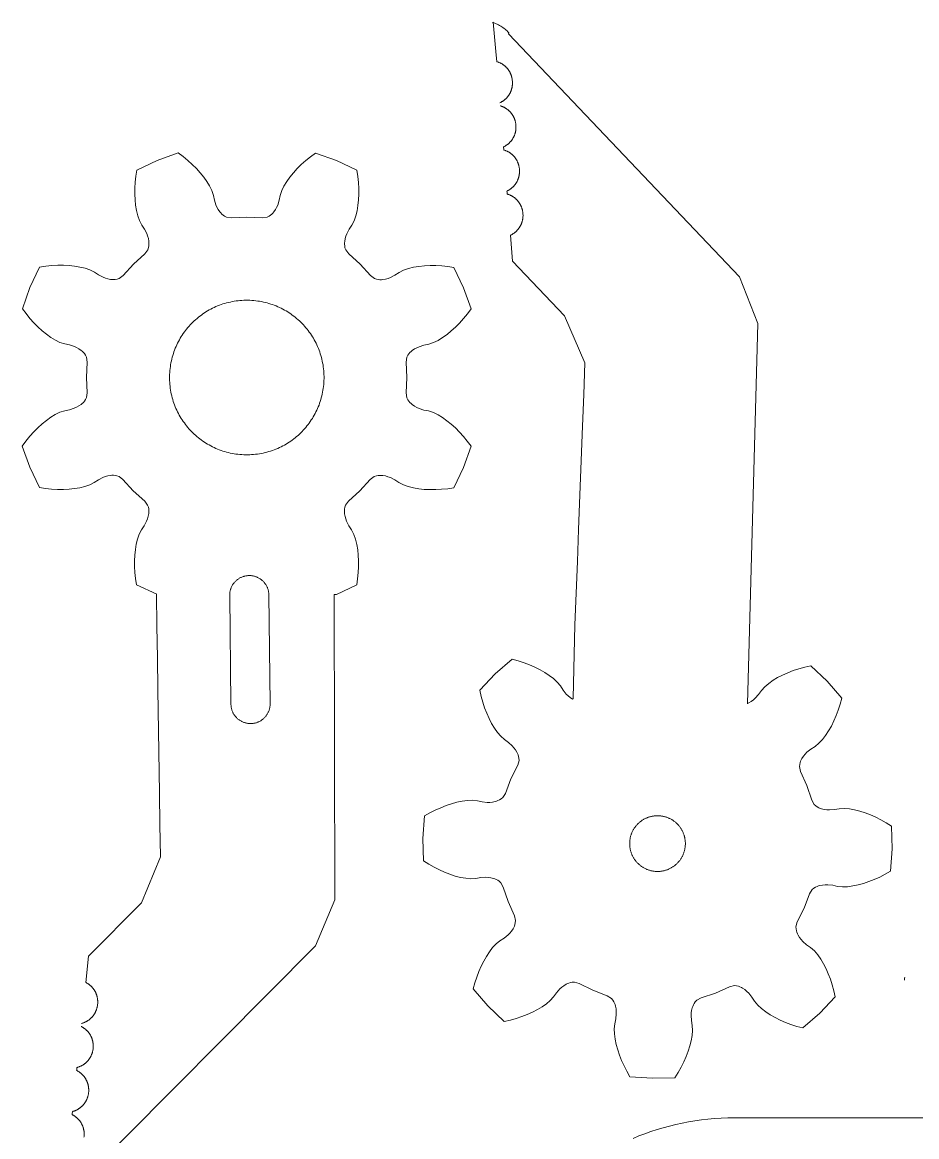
# Model space of a CAD drawing. Header units: millimetres. Extents: x -87 to 69, y -57 to 280.
# Drawn here: x -82.5 to -41.3, y 85.7 to 136.9 of the extents above; entities that cross this region are included whole.
import ezdxf

# ---------------------------------------------------------------- set-up
doc = ezdxf.new("R2010")
doc.units = ezdxf.units.MM
doc.header["$MEASUREMENT"] = 0
doc.layers.add('Predeterminado', color=18, linetype='Continuous', true_color=0x000000)

msp = doc.modelspace()

# ---------------------------------------------------------------- linework, layer by layer
at = {"layer": 'Predeterminado', "lineweight": 9}
for points in [[(-60.506, 133.251), (-60.486, 133.26), (-60.467, 133.27), (-60.448, 133.28), (-60.43, 133.291), (-60.412, 133.302), (-60.394, 133.313), (-60.377, 133.324), (-60.36, 133.335), (-60.343, 133.347), (-60.327, 133.359), (-60.311, 133.372), (-60.295, 133.384), (-60.28, 133.397), (-60.265, 133.41), (-60.25, 133.423), (-60.235, 133.437), (-60.221, 133.451), (-60.208, 133.464), (-60.194, 133.479), (-60.181, 133.493), (-60.169, 133.507), (-60.156, 133.522), (-60.144, 133.537), (-60.133, 133.552), (-60.121, 133.567), (-60.11, 133.583), (-60.1, 133.598), (-60.089, 133.614), (-60.079, 133.63), (-60.069, 133.646), (-60.06, 133.663), (-60.051, 133.679), (-60.042, 133.695), (-60.034, 133.712), (-60.026, 133.729), (-60.018, 133.746), (-60.011, 133.763), (-60.004, 133.78), (-59.997, 133.797), (-59.991, 133.814), (-59.984, 133.832), (-59.979, 133.849), (-59.973, 133.867), (-59.968, 133.885), (-59.963, 133.902), (-59.959, 133.92), (-59.955, 133.938), (-59.951, 133.956), (-59.947, 133.974), (-59.944, 133.992), (-59.941, 134.01), (-59.939, 134.029), (-59.937, 134.047), (-59.935, 134.065), (-59.933, 134.083), (-59.932, 134.101), (-59.93, 134.138), (-59.93, 134.175), (-59.931, 134.211), (-59.933, 134.248), (-59.937, 134.284), (-59.942, 134.32), (-59.948, 134.357), (-59.955, 134.392), (-59.959, 134.41), (-59.964, 134.428), (-59.968, 134.446), (-59.973, 134.463), (-59.979, 134.481), (-59.985, 134.498), (-59.991, 134.516), (-59.997, 134.533), (-60.003, 134.55), (-60.01, 134.567), (-60.018, 134.584), (-60.025, 134.601), (-60.033, 134.617), (-60.041, 134.634), (-60.05, 134.65), (-60.058, 134.667), (-60.067, 134.683), (-60.077, 134.699), (-60.087, 134.714), (-60.097, 134.73), (-60.107, 134.746), (-60.117, 134.761), (-60.128, 134.776), (-60.14, 134.791), (-60.151, 134.806), (-60.163, 134.82), (-60.175, 134.834), (-60.187, 134.849), (-60.2, 134.863), (-60.213, 134.876), (-60.226, 134.89), (-60.24, 134.903), (-60.254, 134.916), (-60.268, 134.929), (-60.283, 134.942), (-60.298, 134.954), (-60.313, 134.966), (-60.328, 134.978), (-60.344, 134.989), (-60.36, 135.001), (-60.376, 135.012), (-60.393, 135.023), (-60.41, 135.033), (-60.427, 135.043), (-60.444, 135.053), (-60.462, 135.063), (-60.48, 135.072), (-60.499, 135.081), (-60.517, 135.09), (-60.536, 135.098), (-60.556, 135.106), (-60.575, 135.114), (-60.595, 135.122), (-60.615, 135.129), (-60.635, 135.135), (-60.656, 135.142), (-60.68, 135.438), (-60.825, 136.949), (-60.851, 136.946), (-60.794, 136.927), (-60.738, 136.906), (-60.682, 136.883), (-60.627, 136.857), (-60.573, 136.831), (-60.52, 136.802), (-60.468, 136.771), (-60.417, 136.739), (-60.368, 136.705), (-60.319, 136.67), (-60.272, 136.632), (-60.225, 136.593), (-60.181, 136.553), (-60.137, 136.511), (-60.095, 136.468), (-60.112, 136.425), (-49.492, 125.254), (-49.492, 125.253), (-49.491, 125.252), (-49.491, 125.251), (-49.491, 125.251), (-48.654, 123.113), (-49.132, 105.633), (-49.122, 105.647), (-49.062, 105.676), (-48.954, 105.742), (-48.858, 105.815), (-48.771, 105.894), (-48.618, 106.065), (-48.486, 106.252), (-48.334, 106.424), (-48.153, 106.576), (-47.954, 106.715), (-47.741, 106.843), (-47.514, 106.96), (-47.276, 107.066), (-47.027, 107.161), (-46.767, 107.246), (-46.498, 107.319), (-46.219, 107.382), (-45.47, 106.671), (-44.792, 105.891), (-44.867, 105.616), (-44.953, 105.35), (-45.049, 105.094), (-45.155, 104.849), (-45.272, 104.616), (-45.398, 104.395), (-45.535, 104.187), (-45.683, 103.995), (-45.843, 103.821), (-46.022, 103.676), (-46.213, 103.553), (-46.392, 103.407), (-46.474, 103.324), (-46.552, 103.231), (-46.622, 103.126), (-46.654, 103.068), (-46.683, 103.004), (-46.708, 102.933), (-46.727, 102.851), (-46.736, 102.749), (-46.684, 102.527), (-46.398, 101.882), (-46.174, 101.213), (-46.062, 101.014), (-45.986, 100.945), (-45.917, 100.897), (-45.85, 100.862), (-45.786, 100.834), (-45.723, 100.813), (-45.6, 100.783), (-45.481, 100.767), (-45.363, 100.761), (-45.134, 100.774), (-44.909, 100.813), (-44.68, 100.827), (-44.444, 100.807), (-44.205, 100.765), (-43.964, 100.704), (-43.721, 100.626), (-43.478, 100.533), (-43.234, 100.424), (-42.991, 100.3), (-42.748, 100.162), (-42.507, 100.009), (-42.48, 98.976), (-42.552, 97.945), (-42.8, 97.804), (-43.048, 97.677), (-43.297, 97.564), (-43.545, 97.466), (-43.793, 97.383), (-44.039, 97.316), (-44.282, 97.266), (-44.523, 97.234), (-44.759, 97.225), (-44.987, 97.249), (-45.21, 97.297), (-45.439, 97.32), (-45.557, 97.319), (-45.677, 97.309), (-45.801, 97.284), (-45.864, 97.266), (-45.93, 97.241), (-45.998, 97.209), (-46.07, 97.164), (-46.148, 97.098), (-46.269, 96.905), (-46.522, 96.246), (-46.837, 95.614), (-46.898, 95.395), (-46.894, 95.292), (-46.878, 95.21), (-46.856, 95.137), (-46.83, 95.073), (-46.801, 95.013), (-46.735, 94.905), (-46.662, 94.809), (-46.583, 94.722), (-46.412, 94.569), (-46.225, 94.437), (-46.053, 94.285), (-45.901, 94.104), (-45.762, 93.905), (-45.634, 93.692), (-45.517, 93.465), (-45.411, 93.227), (-45.316, 92.978), (-45.231, 92.718), (-45.158, 92.449), (-45.095, 92.171), (-45.806, 91.421), (-46.586, 90.743), (-46.861, 90.818), (-47.127, 90.904), (-47.383, 91), (-47.628, 91.106), (-47.861, 91.223), (-48.082, 91.349), (-48.29, 91.486), (-48.482, 91.634), (-48.656, 91.794), (-48.801, 91.972), (-48.924, 92.165), (-49.07, 92.343), (-49.153, 92.425), (-49.246, 92.503), (-49.351, 92.573), (-49.409, 92.605), (-49.473, 92.634), (-49.544, 92.659), (-49.626, 92.678), (-49.728, 92.687), (-49.95, 92.635), (-50.595, 92.348), (-51.264, 92.125), (-51.463, 92.013), (-51.532, 91.937), (-51.58, 91.868), (-51.615, 91.801), (-51.643, 91.737), (-51.664, 91.674), (-51.694, 91.551), (-51.71, 91.432), (-51.716, 91.314), (-51.703, 91.085), (-51.664, 90.86), (-51.65, 90.631), (-51.67, 90.395), (-51.712, 90.156), (-51.773, 89.915), (-51.851, 89.672), (-51.945, 89.429), (-52.053, 89.185), (-52.177, 88.941), (-52.315, 88.699), (-52.467, 88.458), (-53.501, 88.431), (-54.532, 88.503), (-54.673, 88.751), (-54.8, 88.999), (-54.913, 89.248), (-55.011, 89.496), (-55.094, 89.744), (-55.161, 89.99), (-55.211, 90.233), (-55.243, 90.474), (-55.252, 90.71), (-55.228, 90.938), (-55.18, 91.161), (-55.157, 91.39), (-55.158, 91.508), (-55.168, 91.628), (-55.192, 91.752), (-55.211, 91.815), (-55.236, 91.881), (-55.268, 91.949), (-55.312, 92.021), (-55.379, 92.099), (-55.572, 92.22), (-56.231, 92.473), (-56.862, 92.788), (-57.082, 92.849), (-57.185, 92.845), (-57.267, 92.829), (-57.34, 92.807), (-57.404, 92.781), (-57.464, 92.752), (-57.572, 92.686), (-57.668, 92.613), (-57.755, 92.534), (-57.908, 92.363), (-58.04, 92.176), (-58.192, 92.004), (-58.373, 91.852), (-58.572, 91.713), (-58.785, 91.585), (-59.012, 91.468), (-59.25, 91.362), (-59.499, 91.267), (-59.759, 91.182), (-60.028, 91.109), (-60.306, 91.046), (-61.056, 91.757), (-61.734, 92.537), (-61.659, 92.812), (-61.573, 93.078), (-61.477, 93.334), (-61.371, 93.579), (-61.254, 93.812), (-61.128, 94.033), (-60.991, 94.241), (-60.843, 94.433), (-60.683, 94.608), (-60.504, 94.752), (-60.312, 94.875), (-60.134, 95.021), (-60.052, 95.104), (-59.975, 95.197), (-59.904, 95.302), (-59.872, 95.36), (-59.843, 95.424), (-59.818, 95.495), (-59.799, 95.577), (-59.79, 95.679), (-59.842, 95.901), (-60.128, 96.546), (-60.352, 97.215), (-60.464, 97.414), (-60.54, 97.483), (-60.609, 97.531), (-60.676, 97.566), (-60.74, 97.594), (-60.803, 97.615), (-60.926, 97.645), (-61.045, 97.661), (-61.163, 97.667), (-61.392, 97.654), (-61.617, 97.615), (-61.847, 97.601), (-62.082, 97.621), (-62.321, 97.663), (-62.562, 97.724), (-62.805, 97.802), (-63.048, 97.896), (-63.292, 98.004), (-63.536, 98.128), (-63.778, 98.266), (-64.019, 98.419), (-64.046, 99.452), (-63.974, 100.483), (-63.726, 100.624), (-63.478, 100.751), (-63.229, 100.864), (-62.981, 100.962), (-62.733, 101.045), (-62.488, 101.112), (-62.244, 101.162), (-62.003, 101.194), (-61.767, 101.203), (-61.539, 101.179), (-61.316, 101.131), (-61.087, 101.108), (-60.969, 101.109), (-60.849, 101.119), (-60.725, 101.144), (-60.661, 101.162), (-60.596, 101.187), (-60.528, 101.219), (-60.456, 101.264), (-60.378, 101.33), (-60.257, 101.523), (-60.004, 102.182), (-59.689, 102.814), (-59.628, 103.033), (-59.632, 103.136), (-59.648, 103.219), (-59.67, 103.291), (-59.696, 103.355), (-59.725, 103.415), (-59.791, 103.523), (-59.864, 103.619), (-59.943, 103.706), (-60.114, 103.859), (-60.301, 103.991), (-60.473, 104.143), (-60.625, 104.324), (-60.764, 104.523), (-60.892, 104.736), (-61.009, 104.963), (-61.115, 105.201), (-61.21, 105.45), (-61.295, 105.71), (-61.368, 105.979), (-61.431, 106.258), (-60.72, 107.007), (-59.94, 107.685), (-59.664, 107.61), (-59.399, 107.524), (-59.143, 107.428), (-58.898, 107.322), (-58.665, 107.205), (-58.444, 107.079), (-58.236, 106.942), (-58.044, 106.794), (-57.87, 106.634), (-57.725, 106.456), (-57.602, 106.263), (-57.456, 106.085), (-57.372, 106.003), (-57.28, 105.926), (-57.175, 105.855), (-57.14, 105.887), (-57.057, 109.263), (-57.002, 110.721), (-56.946, 112.179), (-56.891, 113.638), (-56.712, 118.394), (-56.657, 119.852), (-56.602, 121.31), (-57.54, 123.457), (-59.926, 125.967), (-60.022, 127.166), (-60.002, 127.175), (-59.983, 127.185), (-59.964, 127.195), (-59.946, 127.206), (-59.928, 127.217), (-59.91, 127.228), (-59.893, 127.239), (-59.876, 127.251), (-59.859, 127.262), (-59.843, 127.274), (-59.826, 127.287), (-59.811, 127.299), (-59.795, 127.312), (-59.78, 127.325), (-59.766, 127.338), (-59.751, 127.352), (-59.737, 127.366), (-59.724, 127.38), (-59.71, 127.394), (-59.697, 127.408), (-59.684, 127.423), (-59.672, 127.437), (-59.66, 127.452), (-59.648, 127.467), (-59.637, 127.483), (-59.626, 127.498), (-59.615, 127.514), (-59.605, 127.529), (-59.595, 127.545), (-59.585, 127.561), (-59.576, 127.578), (-59.567, 127.594), (-59.558, 127.611), (-59.55, 127.627), (-59.542, 127.644), (-59.534, 127.661), (-59.526, 127.678), (-59.519, 127.695), (-59.513, 127.712), (-59.506, 127.73), (-59.5, 127.747), (-59.494, 127.765), (-59.489, 127.782), (-59.484, 127.8), (-59.479, 127.818), (-59.475, 127.835), (-59.47, 127.853), (-59.467, 127.871), (-59.463, 127.889), (-59.46, 127.907), (-59.457, 127.926), (-59.455, 127.944), (-59.452, 127.962), (-59.45, 127.98), (-59.449, 127.998), (-59.448, 128.017), (-59.446, 128.053), (-59.446, 128.09), (-59.447, 128.126), (-59.449, 128.163), (-59.453, 128.199), (-59.457, 128.236), (-59.463, 128.272), (-59.471, 128.308), (-59.475, 128.326), (-59.479, 128.343), (-59.484, 128.361), (-59.489, 128.379), (-59.494, 128.396), (-59.5, 128.414), (-59.506, 128.431), (-59.512, 128.448), (-59.519, 128.465), (-59.526, 128.482), (-59.533, 128.499), (-59.541, 128.516), (-59.549, 128.533), (-59.557, 128.549), (-59.565, 128.566), (-59.574, 128.582), (-59.583, 128.598), (-59.592, 128.614), (-59.602, 128.63), (-59.612, 128.645), (-59.622, 128.661), (-59.633, 128.676), (-59.644, 128.691), (-59.655, 128.706), (-59.667, 128.721), (-59.679, 128.735), (-59.691, 128.75), (-59.703, 128.764), (-59.716, 128.778), (-59.729, 128.792), (-59.742, 128.805), (-59.756, 128.818), (-59.77, 128.831), (-59.784, 128.844), (-59.799, 128.857), (-59.813, 128.869), (-59.828, 128.881), (-59.844, 128.893), (-59.86, 128.905), (-59.876, 128.916), (-59.892, 128.927), (-59.909, 128.938), (-59.925, 128.948), (-59.943, 128.959), (-59.96, 128.969), (-59.978, 128.978), (-59.996, 128.987), (-60.014, 128.996), (-60.033, 129.005), (-60.052, 129.014), (-60.071, 129.022), (-60.091, 129.029), (-60.111, 129.037), (-60.131, 129.044), (-60.151, 129.051), (-60.172, 129.057), (-60.177, 129.124), (-60.183, 129.194), (-60.164, 129.204), (-60.144, 129.214), (-60.126, 129.224), (-60.107, 129.234), (-60.089, 129.245), (-60.071, 129.256), (-60.054, 129.267), (-60.037, 129.279), (-60.02, 129.291), (-60.004, 129.303), (-59.988, 129.315), (-59.972, 129.328), (-59.957, 129.34), (-59.942, 129.354), (-59.927, 129.367), (-59.913, 129.38), (-59.899, 129.394), (-59.885, 129.408), (-59.872, 129.422), (-59.859, 129.436), (-59.846, 129.451), (-59.833, 129.466), (-59.821, 129.481), (-59.81, 129.496), (-59.798, 129.511), (-59.787, 129.526), (-59.777, 129.542), (-59.766, 129.558), (-59.756, 129.574), (-59.747, 129.59), (-59.737, 129.606), (-59.728, 129.622), (-59.719, 129.639), (-59.711, 129.656), (-59.703, 129.672), (-59.695, 129.689), (-59.688, 129.706), (-59.681, 129.723), (-59.674, 129.741), (-59.668, 129.758), (-59.662, 129.775), (-59.656, 129.793), (-59.65, 129.81), (-59.645, 129.828), (-59.64, 129.846), (-59.636, 129.864), (-59.632, 129.882), (-59.628, 129.9), (-59.625, 129.918), (-59.621, 129.936), (-59.618, 129.954), (-59.616, 129.972), (-59.614, 129.99), (-59.612, 130.008), (-59.61, 130.027), (-59.609, 130.045), (-59.607, 130.082), (-59.607, 130.118), (-59.608, 130.155), (-59.61, 130.191), (-59.614, 130.228), (-59.619, 130.264), (-59.625, 130.3), (-59.632, 130.336), (-59.636, 130.354), (-59.641, 130.372), (-59.645, 130.389), (-59.651, 130.407), (-59.656, 130.424), (-59.662, 130.442), (-59.668, 130.459), (-59.674, 130.476), (-59.681, 130.494), (-59.687, 130.511), (-59.695, 130.527), (-59.702, 130.544), (-59.71, 130.561), (-59.718, 130.577), (-59.727, 130.594), (-59.735, 130.61), (-59.745, 130.626), (-59.754, 130.642), (-59.764, 130.658), (-59.774, 130.674), (-59.784, 130.689), (-59.795, 130.704), (-59.805, 130.719), (-59.817, 130.734), (-59.828, 130.749), (-59.84, 130.764), (-59.852, 130.778), (-59.865, 130.792), (-59.877, 130.806), (-59.89, 130.82), (-59.904, 130.833), (-59.917, 130.847), (-59.931, 130.86), (-59.945, 130.873), (-59.96, 130.885), (-59.975, 130.897), (-59.99, 130.91), (-60.005, 130.921), (-60.021, 130.933), (-60.037, 130.944), (-60.053, 130.955), (-60.07, 130.966), (-60.087, 130.977), (-60.104, 130.987), (-60.122, 130.997), (-60.139, 131.006), (-60.157, 131.016), (-60.176, 131.025), (-60.194, 131.033), (-60.213, 131.042), (-60.233, 131.05), (-60.252, 131.058), (-60.272, 131.065), (-60.292, 131.072), (-60.313, 131.079), (-60.333, 131.085), (-60.344, 131.222), (-60.325, 131.232), (-60.306, 131.242), (-60.287, 131.252), (-60.269, 131.263), (-60.251, 131.273), (-60.233, 131.284), (-60.215, 131.296), (-60.198, 131.307), (-60.182, 131.319), (-60.165, 131.331), (-60.149, 131.343), (-60.134, 131.356), (-60.118, 131.369), (-60.103, 131.382), (-60.088, 131.395), (-60.074, 131.409), (-60.06, 131.422), (-60.046, 131.436), (-60.033, 131.45), (-60.02, 131.465), (-60.007, 131.479), (-59.995, 131.494), (-59.983, 131.509), (-59.971, 131.524), (-59.96, 131.539), (-59.949, 131.555), (-59.938, 131.57), (-59.928, 131.586), (-59.918, 131.602), (-59.908, 131.618), (-59.899, 131.634), (-59.89, 131.651), (-59.881, 131.667), (-59.873, 131.684), (-59.864, 131.701), (-59.857, 131.718), (-59.849, 131.735), (-59.842, 131.752), (-59.836, 131.769), (-59.829, 131.786), (-59.823, 131.804), (-59.817, 131.821), (-59.812, 131.839), (-59.807, 131.856), (-59.802, 131.874), (-59.797, 131.892), (-59.793, 131.91), (-59.789, 131.928), (-59.786, 131.946), (-59.783, 131.964), (-59.78, 131.982), (-59.777, 132), (-59.775, 132.019), (-59.773, 132.037), (-59.772, 132.055), (-59.77, 132.073), (-59.769, 132.11), (-59.769, 132.146), (-59.77, 132.183), (-59.772, 132.22), (-59.775, 132.256), (-59.78, 132.292), (-59.786, 132.328), (-59.794, 132.364), (-59.798, 132.382), (-59.802, 132.4), (-59.807, 132.418), (-59.812, 132.435), (-59.817, 132.453), (-59.823, 132.47), (-59.829, 132.487), (-59.835, 132.505), (-59.842, 132.522), (-59.849, 132.539), (-59.856, 132.556), (-59.864, 132.573), (-59.871, 132.589), (-59.88, 132.606), (-59.888, 132.622), (-59.897, 132.638), (-59.906, 132.654), (-59.915, 132.67), (-59.925, 132.686), (-59.935, 132.702), (-59.945, 132.717), (-59.956, 132.733), (-59.967, 132.748), (-59.978, 132.763), (-59.99, 132.777), (-60.001, 132.792), (-60.013, 132.806), (-60.026, 132.82), (-60.039, 132.834), (-60.052, 132.848), (-60.065, 132.862), (-60.079, 132.875), (-60.093, 132.888), (-60.107, 132.901), (-60.121, 132.913), (-60.136, 132.926), (-60.151, 132.938), (-60.167, 132.95), (-60.182, 132.961), (-60.198, 132.972), (-60.215, 132.984), (-60.231, 132.994), (-60.248, 133.005), (-60.265, 133.015), (-60.283, 133.025), (-60.301, 133.035), (-60.319, 133.044), (-60.337, 133.053), (-60.356, 133.062), (-60.375, 133.07), (-60.394, 133.078), (-60.414, 133.086), (-60.433, 133.093), (-60.454, 133.1), (-60.474, 133.107), (-60.495, 133.114)], [(-79.849, 83.584), (-68.98, 94.511), (-68.978, 94.515), (-68.978, 94.515), (-68.093, 96.633), (-68.093, 96.634), (-68.123, 110.662), (-68.026, 110.663), (-68.026, 110.663), (-67.091, 111.103), (-67.091, 111.103), (-67.049, 111.386), (-67.049, 111.386), (-67.02, 111.663), (-67.02, 111.663), (-67.005, 111.936), (-67.005, 111.936), (-67.003, 112.203), (-67.003, 112.203), (-67.016, 112.464), (-67.016, 112.464), (-67.042, 112.717), (-67.042, 112.717), (-67.084, 112.962), (-67.084, 112.962), (-67.141, 113.198), (-67.141, 113.198), (-67.217, 113.422), (-67.217, 113.422), (-67.323, 113.626), (-67.323, 113.626), (-67.449, 113.816), (-67.449, 113.816), (-67.553, 114.021), (-67.595, 114.131), (-67.628, 114.247), (-67.65, 114.371), (-67.656, 114.437), (-67.657, 114.507), (-67.651, 114.582), (-67.636, 114.665), (-67.602, 114.763), (-67.602, 114.763), (-67.465, 114.945), (-67.465, 114.945), (-66.943, 115.419), (-66.943, 115.419), (-66.468, 115.941), (-66.468, 115.941), (-66.286, 116.078), (-66.188, 116.111), (-66.105, 116.126), (-66.03, 116.132), (-65.96, 116.131), (-65.894, 116.125), (-65.77, 116.103), (-65.654, 116.069), (-65.544, 116.027), (-65.544, 116.027), (-65.339, 115.923), (-65.339, 115.923), (-65.149, 115.797), (-65.149, 115.797), (-64.945, 115.691), (-64.945, 115.691), (-64.721, 115.615), (-64.721, 115.615), (-64.486, 115.557), (-64.486, 115.557), (-64.241, 115.515), (-64.241, 115.515), (-63.987, 115.488), (-63.987, 115.488), (-63.727, 115.476), (-63.727, 115.476), (-63.46, 115.477), (-63.46, 115.477), (-63.187, 115.492), (-63.187, 115.492), (-62.909, 115.521), (-62.909, 115.521), (-62.627, 115.563), (-62.627, 115.563), (-62.186, 116.497), (-62.186, 116.497), (-61.836, 117.47), (-61.836, 117.47), (-62.006, 117.699), (-62.006, 117.699), (-62.182, 117.916), (-62.182, 117.916), (-62.363, 118.119), (-62.363, 118.119), (-62.551, 118.309), (-62.551, 118.309), (-62.744, 118.485), (-62.744, 118.485), (-62.942, 118.645), (-62.942, 118.645), (-63.145, 118.789), (-63.145, 118.789), (-63.352, 118.915), (-63.352, 118.915), (-63.564, 119.019), (-63.564, 119.019), (-63.783, 119.09), (-63.783, 119.09), (-64.007, 119.135), (-64.007, 119.135), (-64.225, 119.207), (-64.333, 119.255), (-64.438, 119.313), (-64.542, 119.385), (-64.593, 119.428), (-64.643, 119.477), (-64.692, 119.534), (-64.739, 119.603), (-64.784, 119.696), (-64.784, 119.696), (-64.817, 119.921), (-64.817, 119.921), (-64.783, 120.626), (-64.783, 120.626), (-64.816, 121.331), (-64.816, 121.331), (-64.783, 121.557), (-64.738, 121.649), (-64.69, 121.718), (-64.641, 121.775), (-64.591, 121.824), (-64.54, 121.867), (-64.437, 121.939), (-64.331, 121.997), (-64.224, 122.045), (-64.224, 122.045), (-64.005, 122.116), (-64.005, 122.116), (-63.781, 122.161), (-63.781, 122.161), (-63.562, 122.231), (-63.562, 122.231), (-63.35, 122.335), (-63.35, 122.335), (-63.143, 122.461), (-63.143, 122.461), (-62.94, 122.605), (-62.94, 122.605), (-62.742, 122.765), (-62.742, 122.765), (-62.549, 122.94), (-62.549, 122.94), (-62.361, 123.13), (-62.361, 123.13), (-62.178, 123.334), (-62.178, 123.334), (-62.002, 123.55), (-62.002, 123.55), (-61.832, 123.779), (-61.832, 123.779), (-62.181, 124.752), (-62.181, 124.752), (-62.621, 125.687), (-62.621, 125.687), (-62.903, 125.729), (-62.903, 125.729), (-63.181, 125.758), (-63.181, 125.758), (-63.454, 125.774), (-63.454, 125.774), (-63.721, 125.775), (-63.721, 125.775), (-63.981, 125.763), (-63.981, 125.763), (-64.235, 125.736), (-64.235, 125.736), (-64.48, 125.695), (-64.48, 125.695), (-64.716, 125.637), (-64.716, 125.637), (-64.939, 125.561), (-64.939, 125.561), (-65.144, 125.456), (-65.144, 125.456), (-65.334, 125.33), (-65.334, 125.33), (-65.539, 125.226), (-65.649, 125.184), (-65.765, 125.151), (-65.889, 125.128), (-65.955, 125.123), (-66.025, 125.122), (-66.1, 125.128), (-66.183, 125.143), (-66.28, 125.176), (-66.28, 125.176), (-66.463, 125.313), (-66.463, 125.313), (-66.937, 125.836), (-66.937, 125.836), (-67.459, 126.311), (-67.459, 126.311), (-67.595, 126.493), (-67.629, 126.59), (-67.644, 126.673), (-67.65, 126.748), (-67.649, 126.818), (-67.643, 126.884), (-67.621, 127.008), (-67.587, 127.124), (-67.545, 127.234), (-67.545, 127.234), (-67.441, 127.439), (-67.441, 127.439), (-67.315, 127.629), (-67.315, 127.629), (-67.209, 127.834), (-67.209, 127.834), (-67.133, 128.057), (-67.133, 128.057), (-67.075, 128.293), (-67.075, 128.293), (-67.033, 128.538), (-67.033, 128.538), (-67.006, 128.791), (-67.006, 128.791), (-66.994, 129.052), (-66.994, 129.052), (-66.995, 129.319), (-66.995, 129.319), (-67.01, 129.592), (-67.01, 129.592), (-67.039, 129.869), (-67.039, 129.869), (-67.08, 130.151), (-67.081, 130.151), (-68.015, 130.593), (-68.015, 130.593), (-68.987, 130.943), (-68.987, 130.943), (-69.217, 130.773), (-69.217, 130.773), (-69.433, 130.597), (-69.433, 130.597), (-69.637, 130.415), (-69.637, 130.415), (-69.827, 130.227), (-69.827, 130.227), (-70.003, 130.034), (-70.003, 130.034), (-70.163, 129.837), (-70.163, 129.837), (-70.307, 129.634), (-70.307, 129.634), (-70.433, 129.426), (-70.433, 129.426), (-70.537, 129.214), (-70.537, 129.214), (-70.608, 128.995), (-70.608, 128.995), (-70.653, 128.772), (-70.653, 128.772), (-70.724, 128.553), (-70.772, 128.446), (-70.831, 128.34), (-70.903, 128.237), (-70.946, 128.186), (-70.995, 128.136), (-71.052, 128.087), (-71.121, 128.039), (-71.214, 127.994), (-71.214, 127.994), (-71.439, 127.962), (-71.439, 127.962), (-72.144, 127.996), (-72.144, 127.996), (-72.849, 127.963), (-72.849, 127.963), (-73.074, 127.995), (-73.167, 128.04), (-73.236, 128.088), (-73.293, 128.137), (-73.342, 128.187), (-73.385, 128.238), (-73.457, 128.342), (-73.515, 128.447), (-73.563, 128.555), (-73.563, 128.555), (-73.634, 128.774), (-73.634, 128.774), (-73.679, 128.997), (-73.679, 128.997), (-73.749, 129.216), (-73.749, 129.216), (-73.853, 129.428), (-73.853, 129.428), (-73.979, 129.636), (-73.979, 129.636), (-74.123, 129.839), (-74.123, 129.839), (-74.283, 130.037), (-74.283, 130.037), (-74.458, 130.23), (-74.458, 130.23), (-74.648, 130.418), (-74.648, 130.418), (-74.851, 130.6), (-74.851, 130.6), (-75.068, 130.776), (-75.068, 130.776), (-75.297, 130.946), (-75.297, 130.946), (-76.27, 130.597), (-76.27, 130.597), (-77.205, 130.157), (-77.205, 130.157), (-77.247, 129.875), (-77.247, 129.875), (-77.276, 129.597), (-77.276, 129.597), (-77.291, 129.325), (-77.291, 129.325), (-77.293, 129.058), (-77.293, 129.058), (-77.281, 128.797), (-77.281, 128.797), (-77.254, 128.544), (-77.254, 128.544), (-77.213, 128.299), (-77.213, 128.299), (-77.155, 128.063), (-77.155, 128.063), (-77.079, 127.839), (-77.079, 127.839), (-76.974, 127.635), (-76.974, 127.635), (-76.848, 127.445), (-76.848, 127.445), (-76.744, 127.239), (-76.702, 127.13), (-76.668, 127.014), (-76.646, 126.889), (-76.641, 126.823), (-76.64, 126.753), (-76.645, 126.678), (-76.661, 126.595), (-76.694, 126.498), (-76.694, 126.498), (-76.831, 126.316), (-76.831, 126.316), (-77.354, 125.842), (-77.354, 125.842), (-77.828, 125.32), (-77.828, 125.32), (-78.011, 125.183), (-78.108, 125.15), (-78.191, 125.134), (-78.266, 125.129), (-78.336, 125.13), (-78.402, 125.135), (-78.526, 125.158), (-78.642, 125.191), (-78.752, 125.233), (-78.752, 125.233), (-78.957, 125.338), (-78.957, 125.338), (-79.147, 125.464), (-79.147, 125.464), (-79.351, 125.569), (-79.351, 125.569), (-79.575, 125.646), (-79.575, 125.646), (-79.811, 125.704), (-79.811, 125.704), (-80.056, 125.745), (-80.056, 125.745), (-80.309, 125.772), (-80.309, 125.772), (-80.57, 125.785), (-80.57, 125.785), (-80.837, 125.783), (-80.837, 125.783), (-81.109, 125.769), (-81.109, 125.769), (-81.387, 125.74), (-81.387, 125.74), (-81.669, 125.698), (-81.669, 125.698), (-82.111, 124.764), (-82.111, 124.764), (-82.46, 123.791), (-82.46, 123.791), (-82.291, 123.562), (-82.291, 123.562), (-82.115, 123.345), (-82.115, 123.345), (-81.933, 123.141), (-81.933, 123.141), (-81.745, 122.951), (-81.745, 122.951), (-81.552, 122.776), (-81.552, 122.776), (-81.354, 122.615), (-81.354, 122.615), (-81.152, 122.471), (-81.152, 122.471), (-80.944, 122.346), (-80.944, 122.346), (-80.732, 122.241), (-80.732, 122.241), (-80.513, 122.171), (-80.513, 122.171), (-80.29, 122.126), (-80.29, 122.126), (-80.071, 122.054), (-79.964, 122.006), (-79.858, 121.948), (-79.755, 121.876), (-79.704, 121.833), (-79.654, 121.784), (-79.605, 121.727), (-79.557, 121.657), (-79.512, 121.565), (-79.512, 121.565), (-79.48, 121.339), (-79.48, 121.339), (-79.514, 120.634), (-79.514, 120.634), (-79.48, 119.93), (-79.48, 119.93), (-79.513, 119.704), (-79.558, 119.612), (-79.606, 119.542), (-79.655, 119.485), (-79.705, 119.437), (-79.756, 119.394), (-79.86, 119.322), (-79.965, 119.263), (-80.073, 119.216), (-80.073, 119.216), (-80.291, 119.144), (-80.291, 119.144), (-80.515, 119.099), (-80.515, 119.099), (-80.734, 119.029), (-80.734, 119.029), (-80.946, 118.925), (-80.946, 118.925), (-81.154, 118.8), (-81.154, 118.8), (-81.357, 118.656), (-81.357, 118.656), (-81.555, 118.496), (-81.555, 118.496), (-81.748, 118.32), (-81.748, 118.32), (-81.936, 118.13), (-81.936, 118.13), (-82.118, 117.927), (-82.118, 117.927), (-82.294, 117.71), (-82.294, 117.71), (-82.464, 117.481), (-82.464, 117.481), (-82.115, 116.508), (-82.115, 116.508), (-81.675, 115.574), (-81.675, 115.574), (-81.393, 115.531), (-81.393, 115.531), (-81.115, 115.502), (-81.115, 115.502), (-80.843, 115.487), (-80.843, 115.487), (-80.576, 115.485), (-80.576, 115.485), (-80.315, 115.498), (-80.315, 115.498), (-80.062, 115.524), (-80.062, 115.524), (-79.816, 115.566), (-79.816, 115.566), (-79.581, 115.623), (-79.581, 115.623), (-79.357, 115.7), (-79.357, 115.7), (-79.153, 115.805), (-79.153, 115.805), (-78.962, 115.931), (-78.962, 115.931), (-78.757, 116.035), (-78.647, 116.077), (-78.531, 116.11), (-78.407, 116.132), (-78.341, 116.138), (-78.271, 116.139), (-78.196, 116.133), (-78.113, 116.118), (-78.016, 116.084), (-78.016, 116.084), (-77.834, 115.948), (-77.834, 115.948), (-77.359, 115.425), (-77.359, 115.425), (-76.837, 114.95), (-76.837, 114.95), (-76.701, 114.768), (-76.668, 114.67), (-76.652, 114.588), (-76.647, 114.512), (-76.647, 114.443), (-76.653, 114.376), (-76.676, 114.252), (-76.709, 114.136), (-76.751, 114.027), (-76.751, 114.027), (-76.856, 113.821), (-76.856, 113.821), (-76.982, 113.631), (-76.982, 113.631), (-77.087, 113.427), (-77.087, 113.427), (-77.164, 113.204), (-77.164, 113.204), (-77.222, 112.968), (-77.222, 112.968), (-77.263, 112.723), (-77.263, 112.723), (-77.29, 112.469), (-77.29, 112.469), (-77.303, 112.209), (-77.303, 112.209), (-77.301, 111.942), (-77.301, 111.942), (-77.286, 111.669), (-77.286, 111.669), (-77.258, 111.391), (-77.258, 111.391), (-77.216, 111.109), (-77.216, 111.109), (-76.281, 110.668), (-76.295, 110.668), (-76.295, 110.668), (-76.272, 109.209), (-76.272, 109.209), (-76.25, 107.749), (-76.25, 107.749), (-76.228, 106.29), (-76.228, 106.29), (-76.156, 101.532), (-76.156, 101.532), (-76.134, 100.073), (-76.134, 100.073), (-76.112, 98.614), (-76.112, 98.613), (-76.985, 96.49), (-76.985, 96.49), (-79.427, 94.035), (-79.427, 94.035), (-79.55, 92.837)], [(-79.55, 92.837), (-79.531, 92.827), (-79.512, 92.816), (-79.493, 92.806), (-79.475, 92.795), (-79.457, 92.784), (-79.44, 92.772), (-79.423, 92.761), (-79.406, 92.749), (-79.389, 92.737), (-79.373, 92.724), (-79.357, 92.711), (-79.342, 92.698), (-79.327, 92.685), (-79.312, 92.672), (-79.298, 92.658), (-79.284, 92.645), (-79.27, 92.63), (-79.257, 92.616), (-79.244, 92.602), (-79.231, 92.587), (-79.219, 92.572), (-79.207, 92.557), (-79.195, 92.542), (-79.183, 92.527), (-79.172, 92.511), (-79.162, 92.496), (-79.151, 92.48), (-79.141, 92.464), (-79.132, 92.448), (-79.122, 92.431), (-79.113, 92.415), (-79.105, 92.398), (-79.096, 92.382), (-79.088, 92.365), (-79.081, 92.348), (-79.073, 92.331), (-79.066, 92.314), (-79.06, 92.296), (-79.053, 92.279), (-79.047, 92.261), (-79.042, 92.244), (-79.036, 92.226), (-79.031, 92.208), (-79.027, 92.191), (-79.022, 92.173), (-79.018, 92.155), (-79.014, 92.137), (-79.011, 92.119), (-79.008, 92.101), (-79.005, 92.083), (-79.003, 92.064), (-79.001, 92.046), (-78.999, 92.028), (-78.997, 92.01), (-78.996, 91.991), (-78.995, 91.973), (-78.995, 91.936), (-78.995, 91.9), (-78.997, 91.863), (-79, 91.827), (-79.004, 91.79), (-79.01, 91.754), (-79.017, 91.718), (-79.025, 91.683), (-79.03, 91.665), (-79.034, 91.647), (-79.04, 91.63), (-79.045, 91.612), (-79.051, 91.595), (-79.057, 91.577), (-79.063, 91.56), (-79.07, 91.543), (-79.077, 91.526), (-79.084, 91.509), (-79.092, 91.493), (-79.1, 91.476), (-79.108, 91.459), (-79.117, 91.443), (-79.125, 91.427), (-79.135, 91.411), (-79.144, 91.395), (-79.154, 91.379), (-79.164, 91.364), (-79.174, 91.348), (-79.185, 91.333), (-79.196, 91.318), (-79.207, 91.303), (-79.219, 91.289), (-79.23, 91.274), (-79.243, 91.26), (-79.255, 91.246), (-79.268, 91.232), (-79.281, 91.218), (-79.294, 91.205), (-79.308, 91.192), (-79.322, 91.179), (-79.336, 91.166), (-79.35, 91.153), (-79.365, 91.141), (-79.38, 91.129), (-79.396, 91.117), (-79.411, 91.106), (-79.427, 91.095), (-79.444, 91.084), (-79.46, 91.073), (-79.477, 91.063), (-79.494, 91.053), (-79.512, 91.043), (-79.529, 91.033), (-79.547, 91.024), (-79.566, 91.015), (-79.584, 91.006), (-79.603, 90.998), (-79.622, 90.99), (-79.642, 90.983), (-79.662, 90.975), (-79.682, 90.968), (-79.702, 90.962), (-79.722, 90.955), (-79.743, 90.949)], [(-41.9, 93.077), (-41.907, 93.01), (-41.914, 92.94)], [(-79.757, 90.813), (-79.738, 90.803), (-79.719, 90.792), (-79.701, 90.782), (-79.682, 90.771), (-79.665, 90.76), (-79.647, 90.748), (-79.63, 90.737), (-79.613, 90.725), (-79.597, 90.712), (-79.581, 90.7), (-79.565, 90.687), (-79.55, 90.674), (-79.534, 90.661), (-79.52, 90.648), (-79.505, 90.634), (-79.491, 90.62), (-79.478, 90.606), (-79.464, 90.592), (-79.451, 90.578), (-79.438, 90.563), (-79.426, 90.548), (-79.414, 90.533), (-79.402, 90.518), (-79.391, 90.503), (-79.38, 90.487), (-79.369, 90.472), (-79.359, 90.456), (-79.349, 90.44), (-79.339, 90.424), (-79.33, 90.407), (-79.321, 90.391), (-79.312, 90.374), (-79.304, 90.357), (-79.296, 90.341), (-79.288, 90.324), (-79.281, 90.307), (-79.274, 90.289), (-79.267, 90.272), (-79.261, 90.255), (-79.255, 90.237), (-79.249, 90.22), (-79.244, 90.202), (-79.239, 90.184), (-79.234, 90.167), (-79.23, 90.149), (-79.226, 90.131), (-79.222, 90.113), (-79.219, 90.095), (-79.216, 90.077), (-79.213, 90.058), (-79.21, 90.04), (-79.208, 90.022), (-79.206, 90.004), (-79.205, 89.986), (-79.204, 89.967), (-79.203, 89.949), (-79.202, 89.912), (-79.203, 89.876), (-79.205, 89.839), (-79.208, 89.803), (-79.212, 89.766), (-79.218, 89.73), (-79.225, 89.694), (-79.233, 89.659), (-79.237, 89.641), (-79.242, 89.623), (-79.247, 89.606), (-79.253, 89.588), (-79.258, 89.571), (-79.265, 89.553), (-79.271, 89.536), (-79.278, 89.519), (-79.285, 89.502), (-79.292, 89.485), (-79.3, 89.469), (-79.307, 89.452), (-79.316, 89.435), (-79.324, 89.419), (-79.333, 89.403), (-79.342, 89.387), (-79.352, 89.371), (-79.361, 89.355), (-79.371, 89.34), (-79.382, 89.324), (-79.392, 89.309), (-79.403, 89.294), (-79.415, 89.279), (-79.426, 89.264), (-79.438, 89.25), (-79.45, 89.236), (-79.463, 89.222), (-79.475, 89.208), (-79.488, 89.194), (-79.502, 89.181), (-79.515, 89.168), (-79.529, 89.155), (-79.544, 89.142), (-79.558, 89.129), (-79.573, 89.117), (-79.588, 89.105), (-79.603, 89.093), (-79.619, 89.082), (-79.635, 89.071), (-79.651, 89.06), (-79.668, 89.049), (-79.685, 89.039), (-79.702, 89.028), (-79.719, 89.019), (-79.737, 89.009), (-79.755, 89), (-79.773, 88.991), (-79.792, 88.982), (-79.811, 88.974), (-79.83, 88.966), (-79.849, 88.959), (-79.869, 88.951), (-79.889, 88.944), (-79.909, 88.938), (-79.93, 88.931), (-79.951, 88.925)], [(-79.965, 88.789), (-79.946, 88.779), (-79.927, 88.768), (-79.908, 88.758), (-79.89, 88.747), (-79.872, 88.736), (-79.855, 88.724), (-79.838, 88.712), (-79.821, 88.7), (-79.804, 88.688), (-79.788, 88.676), (-79.773, 88.663), (-79.757, 88.65), (-79.742, 88.637), (-79.727, 88.624), (-79.713, 88.61), (-79.699, 88.596), (-79.685, 88.582), (-79.672, 88.568), (-79.659, 88.554), (-79.646, 88.539), (-79.634, 88.524), (-79.622, 88.509), (-79.61, 88.494), (-79.599, 88.479), (-79.588, 88.463), (-79.577, 88.447), (-79.567, 88.432), (-79.557, 88.416), (-79.547, 88.399), (-79.538, 88.383), (-79.529, 88.367), (-79.52, 88.35), (-79.512, 88.333), (-79.504, 88.317), (-79.496, 88.3), (-79.489, 88.283), (-79.482, 88.265), (-79.475, 88.248), (-79.469, 88.231), (-79.463, 88.213), (-79.457, 88.196), (-79.452, 88.178), (-79.447, 88.16), (-79.442, 88.142), (-79.437, 88.125), (-79.433, 88.107), (-79.43, 88.089), (-79.426, 88.071), (-79.423, 88.053), (-79.42, 88.034), (-79.418, 88.016), (-79.416, 87.998), (-79.414, 87.98), (-79.413, 87.962), (-79.411, 87.943), (-79.411, 87.925), (-79.41, 87.888), (-79.41, 87.852), (-79.412, 87.815), (-79.415, 87.779), (-79.42, 87.742), (-79.425, 87.706), (-79.432, 87.67), (-79.44, 87.635), (-79.445, 87.617), (-79.45, 87.599), (-79.455, 87.582), (-79.46, 87.564), (-79.466, 87.547), (-79.472, 87.529), (-79.479, 87.512), (-79.485, 87.495), (-79.492, 87.478), (-79.5, 87.461), (-79.507, 87.444), (-79.515, 87.428), (-79.523, 87.411), (-79.532, 87.395), (-79.541, 87.379), (-79.55, 87.363), (-79.559, 87.347), (-79.569, 87.331), (-79.579, 87.316), (-79.589, 87.3), (-79.6, 87.285), (-79.611, 87.27), (-79.622, 87.255), (-79.634, 87.24), (-79.646, 87.226), (-79.658, 87.212), (-79.67, 87.198), (-79.683, 87.184), (-79.696, 87.17), (-79.709, 87.157), (-79.723, 87.144), (-79.737, 87.131), (-79.751, 87.118), (-79.766, 87.105), (-79.781, 87.093), (-79.796, 87.081), (-79.811, 87.069), (-79.827, 87.058), (-79.843, 87.047), (-79.859, 87.036), (-79.876, 87.025), (-79.892, 87.015), (-79.91, 87.004), (-79.927, 86.995), (-79.945, 86.985), (-79.963, 86.976), (-79.981, 86.967), (-80, 86.958), (-80.018, 86.95), (-80.038, 86.942), (-80.057, 86.935), (-80.077, 86.927), (-80.097, 86.92), (-80.117, 86.914), (-80.138, 86.907), (-80.158, 86.901)], [(-79.951, 88.925), (-79.951, 88.925), (-79.951, 88.925), (-79.951, 88.925), (-79.951, 88.924), (-79.951, 88.919), (-79.953, 88.904), (-79.958, 88.857), (-79.963, 88.81), (-79.964, 88.794), (-79.965, 88.79), (-79.965, 88.789), (-79.965, 88.789), (-79.965, 88.789), (-79.965, 88.789)], [(-80.158, 86.901), (-80.158, 86.901), (-80.158, 86.901), (-80.159, 86.901), (-80.159, 86.9), (-80.159, 86.895), (-80.161, 86.88), (-80.165, 86.833), (-80.17, 86.786), (-80.172, 86.77), (-80.172, 86.766), (-80.172, 86.765), (-80.172, 86.765), (-80.172, 86.765), (-80.172, 86.765)], [(-80.172, 86.765), (-80.153, 86.755), (-80.134, 86.744), (-80.116, 86.734), (-80.098, 86.723), (-80.08, 86.712), (-80.063, 86.7), (-80.046, 86.689), (-80.029, 86.677), (-80.012, 86.665), (-79.996, 86.652), (-79.981, 86.64), (-79.965, 86.627), (-79.95, 86.614), (-79.936, 86.6), (-79.921, 86.587), (-79.907, 86.573), (-79.893, 86.559), (-79.88, 86.545), (-79.867, 86.53), (-79.854, 86.516), (-79.842, 86.501), (-79.83, 86.486), (-79.818, 86.471), (-79.807, 86.456), (-79.796, 86.44), (-79.785, 86.425), (-79.775, 86.409), (-79.765, 86.393), (-79.755, 86.377), (-79.746, 86.36), (-79.737, 86.344), (-79.728, 86.328), (-79.72, 86.311), (-79.712, 86.294), (-79.704, 86.277), (-79.697, 86.26), (-79.69, 86.243), (-79.683, 86.226), (-79.677, 86.209), (-79.671, 86.191), (-79.665, 86.174), (-79.66, 86.156), (-79.655, 86.138), (-79.65, 86.121), (-79.646, 86.103), (-79.642, 86.085), (-79.638, 86.067), (-79.634, 86.049), (-79.631, 86.031), (-79.628, 86.013), (-79.626, 85.995), (-79.624, 85.977), (-79.622, 85.958), (-79.62, 85.94), (-79.619, 85.922), (-79.618, 85.904), (-79.618, 85.867), (-79.618, 85.831), (-79.62, 85.794), (-79.623, 85.758), (-79.627, 85.722)], [(-49.716, 86.613), (-50.025, 86.609), (-50.333, 86.598), (-50.639, 86.578), (-50.943, 86.551), (-51.244, 86.517), (-51.543, 86.475), (-51.84, 86.426), (-52.134, 86.369), (-52.426, 86.306), (-52.714, 86.235), (-53.001, 86.158), (-53.284, 86.073), (-53.564, 85.982), (-53.841, 85.885), (-54.115, 85.781), (-54.386, 85.67)], [(21.284, 86.619), (21.281, 86.619), (21.271, 86.619), (21.233, 86.619), (21.081, 86.619), (20.487, 86.619), (18.234, 86.619), (10.191, 86.618), (-14.216, 86.616), (-38.622, 86.614), (-46.665, 86.613), (-48.918, 86.613), (-49.512, 86.613), (-49.664, 86.613), (-49.703, 86.613), (-49.712, 86.613), (-49.716, 86.613)]]:
    msp.add_lwpolyline(points, dxfattribs=at)
for points in [[(-72.102, 117.078), (-72.011, 117.08), (-71.92, 117.084), (-71.829, 117.091), (-71.74, 117.1), (-71.65, 117.111), (-71.562, 117.125), (-71.475, 117.14), (-71.388, 117.158), (-71.302, 117.178), (-71.216, 117.2), (-71.132, 117.223), (-71.048, 117.249), (-70.966, 117.277), (-70.884, 117.307), (-70.803, 117.339), (-70.724, 117.372), (-70.645, 117.408), (-70.567, 117.445), (-70.491, 117.484), (-70.415, 117.525), (-70.341, 117.568), (-70.267, 117.613), (-70.195, 117.659), (-70.124, 117.707), (-70.055, 117.756), (-69.986, 117.807), (-69.919, 117.86), (-69.853, 117.914), (-69.789, 117.97), (-69.726, 118.027), (-69.664, 118.086), (-69.604, 118.146), (-69.545, 118.208), (-69.488, 118.271), (-69.432, 118.335), (-69.378, 118.401), (-69.325, 118.468), (-69.274, 118.536), (-69.224, 118.606), (-69.177, 118.676), (-69.13, 118.748), (-69.086, 118.822), (-69.043, 118.896), (-69.002, 118.971), (-68.963, 119.048), (-68.925, 119.125), (-68.89, 119.204), (-68.856, 119.283), (-68.824, 119.364), (-68.794, 119.445), (-68.766, 119.528), (-68.74, 119.611), (-68.717, 119.695), (-68.695, 119.78), (-68.675, 119.865), (-68.657, 119.952), (-68.641, 120.039), (-68.628, 120.127), (-68.616, 120.216), (-68.607, 120.305), (-68.6, 120.395), (-68.596, 120.486), (-68.593, 120.577), (-68.593, 120.668), (-68.595, 120.76), (-68.6, 120.851), (-68.606, 120.941), (-68.615, 121.031), (-68.627, 121.12), (-68.64, 121.208), (-68.656, 121.296), (-68.673, 121.383), (-68.693, 121.469), (-68.715, 121.554), (-68.739, 121.639), (-68.765, 121.722), (-68.793, 121.805), (-68.822, 121.886), (-68.854, 121.967), (-68.888, 122.047), (-68.923, 122.126), (-68.961, 122.203), (-69, 122.28), (-69.041, 122.355), (-69.084, 122.43), (-69.128, 122.503), (-69.174, 122.575), (-69.222, 122.646), (-69.272, 122.716), (-69.323, 122.784), (-69.375, 122.851), (-69.43, 122.917), (-69.485, 122.981), (-69.543, 123.045), (-69.601, 123.106), (-69.662, 123.166), (-69.723, 123.225), (-69.786, 123.283), (-69.851, 123.338), (-69.916, 123.393), (-69.983, 123.445), (-70.052, 123.497), (-70.121, 123.546), (-70.192, 123.594), (-70.264, 123.64), (-70.337, 123.685), (-70.411, 123.727), (-70.487, 123.768), (-70.563, 123.808), (-70.641, 123.845), (-70.719, 123.881), (-70.799, 123.914), (-70.879, 123.946), (-70.961, 123.976), (-71.043, 124.004), (-71.126, 124.03), (-71.21, 124.054), (-71.295, 124.076), (-71.381, 124.096), (-71.467, 124.114), (-71.555, 124.129), (-71.643, 124.143), (-71.731, 124.154), (-71.821, 124.163), (-71.91, 124.17), (-72.001, 124.175), (-72.092, 124.177), (-72.184, 124.177), (-72.275, 124.175), (-72.366, 124.171), (-72.457, 124.164), (-72.546, 124.155), (-72.635, 124.144), (-72.724, 124.13), (-72.811, 124.115), (-72.898, 124.097), (-72.984, 124.077), (-73.07, 124.056), (-73.154, 124.032), (-73.238, 124.006), (-73.32, 123.978), (-73.402, 123.948), (-73.483, 123.916), (-73.562, 123.883), (-73.641, 123.847), (-73.719, 123.81), (-73.795, 123.771), (-73.871, 123.73), (-73.945, 123.687), (-74.019, 123.642), (-74.091, 123.596), (-74.162, 123.548), (-74.231, 123.499), (-74.3, 123.448), (-74.367, 123.395), (-74.432, 123.341), (-74.497, 123.285), (-74.56, 123.228), (-74.622, 123.169), (-74.682, 123.109), (-74.741, 123.047), (-74.798, 122.984), (-74.854, 122.92), (-74.908, 122.854), (-74.961, 122.787), (-75.012, 122.719), (-75.062, 122.649), (-75.109, 122.579), (-75.156, 122.507), (-75.2, 122.433), (-75.243, 122.359), (-75.284, 122.284), (-75.323, 122.207), (-75.36, 122.13), (-75.396, 122.051), (-75.43, 121.972), (-75.462, 121.891), (-75.491, 121.81), (-75.519, 121.727), (-75.545, 121.644), (-75.569, 121.56), (-75.591, 121.475), (-75.611, 121.39), (-75.629, 121.303), (-75.645, 121.216), (-75.658, 121.128), (-75.67, 121.039), (-75.679, 120.95), (-75.686, 120.86), (-75.69, 120.77), (-75.693, 120.678), (-75.693, 120.587), (-75.691, 120.495), (-75.686, 120.404), (-75.679, 120.314), (-75.67, 120.224), (-75.659, 120.135), (-75.646, 120.047), (-75.63, 119.959), (-75.613, 119.872), (-75.593, 119.786), (-75.571, 119.701), (-75.547, 119.616), (-75.521, 119.533), (-75.493, 119.45), (-75.464, 119.369), (-75.432, 119.288), (-75.398, 119.208), (-75.363, 119.129), (-75.325, 119.052), (-75.286, 118.975), (-75.245, 118.9), (-75.202, 118.825), (-75.158, 118.752), (-75.112, 118.68), (-75.064, 118.609), (-75.014, 118.539), (-74.963, 118.471), (-74.911, 118.404), (-74.856, 118.338), (-74.801, 118.274), (-74.743, 118.21), (-74.685, 118.149), (-74.624, 118.089), (-74.563, 118.03), (-74.5, 117.972), (-74.435, 117.917), (-74.37, 117.862), (-74.303, 117.81), (-74.234, 117.758), (-74.165, 117.709), (-74.094, 117.661), (-74.022, 117.615), (-73.949, 117.57), (-73.875, 117.528), (-73.799, 117.487), (-73.723, 117.447), (-73.645, 117.41), (-73.567, 117.374), (-73.487, 117.341), (-73.407, 117.309), (-73.325, 117.279), (-73.243, 117.251), (-73.16, 117.225), (-73.076, 117.201), (-72.991, 117.179), (-72.905, 117.159), (-72.819, 117.141), (-72.731, 117.126), (-72.643, 117.112), (-72.555, 117.101), (-72.465, 117.092), (-72.376, 117.085), (-72.285, 117.08), (-72.194, 117.078)], [(-71.129, 110.638), (-71.072, 105.639), (-71.072, 105.608), (-71.073, 105.576), (-71.075, 105.545), (-71.079, 105.515), (-71.083, 105.484), (-71.089, 105.453), (-71.095, 105.423), (-71.103, 105.393), (-71.112, 105.363), (-71.121, 105.333), (-71.132, 105.304), (-71.144, 105.275), (-71.156, 105.247), (-71.17, 105.219), (-71.185, 105.192), (-71.2, 105.165), (-71.217, 105.139), (-71.234, 105.113), (-71.252, 105.088), (-71.271, 105.063), (-71.291, 105.039), (-71.312, 105.016), (-71.333, 104.994), (-71.356, 104.972), (-71.379, 104.951), (-71.402, 104.931), (-71.427, 104.912), (-71.452, 104.894), (-71.478, 104.876), (-71.504, 104.859), (-71.531, 104.844), (-71.558, 104.829), (-71.586, 104.815), (-71.614, 104.802), (-71.643, 104.79), (-71.672, 104.78), (-71.701, 104.77), (-71.731, 104.761), (-71.761, 104.753), (-71.792, 104.746), (-71.822, 104.741), (-71.853, 104.736), (-71.884, 104.733), (-71.915, 104.73), (-71.946, 104.729), (-71.977, 104.728), (-72.008, 104.729), (-72.039, 104.731), (-72.07, 104.734), (-72.101, 104.738), (-72.131, 104.743), (-72.162, 104.749), (-72.192, 104.756), (-72.222, 104.764), (-72.252, 104.773), (-72.281, 104.783), (-72.31, 104.794), (-72.339, 104.807), (-72.367, 104.82), (-72.394, 104.834), (-72.422, 104.849), (-72.448, 104.865), (-72.474, 104.882), (-72.5, 104.9), (-72.525, 104.918), (-72.549, 104.938), (-72.572, 104.958), (-72.595, 104.979), (-72.617, 105.001), (-72.638, 105.024), (-72.659, 105.047), (-72.678, 105.071), (-72.697, 105.096), (-72.715, 105.121), (-72.732, 105.147), (-72.748, 105.174), (-72.764, 105.201), (-72.778, 105.229), (-72.791, 105.257), (-72.804, 105.285), (-72.815, 105.314), (-72.825, 105.343), (-72.835, 105.373), (-72.843, 105.403), (-72.85, 105.433), (-72.856, 105.464), (-72.862, 105.494), (-72.866, 105.525), (-72.869, 105.556), (-72.871, 105.587), (-72.872, 105.618), (-72.872, 105.618), (-72.929, 110.618), (-72.929, 110.649), (-72.927, 110.68), (-72.925, 110.712), (-72.922, 110.743), (-72.917, 110.774), (-72.911, 110.805), (-72.905, 110.836), (-72.897, 110.866), (-72.888, 110.896), (-72.878, 110.926), (-72.867, 110.955), (-72.855, 110.985), (-72.842, 111.013), (-72.828, 111.041), (-72.813, 111.069), (-72.798, 111.096), (-72.781, 111.123), (-72.763, 111.148), (-72.744, 111.174), (-72.725, 111.198), (-72.705, 111.222), (-72.683, 111.246), (-72.662, 111.268), (-72.639, 111.29), (-72.615, 111.311), (-72.591, 111.331), (-72.566, 111.35), (-72.541, 111.368), (-72.515, 111.386), (-72.488, 111.402), (-72.461, 111.418), (-72.433, 111.432), (-72.404, 111.446), (-72.376, 111.458), (-72.346, 111.47), (-72.317, 111.481), (-72.287, 111.49), (-72.257, 111.499), (-72.226, 111.506), (-72.195, 111.512), (-72.164, 111.518), (-72.133, 111.522), (-72.102, 111.525), (-72.071, 111.527), (-72.039, 111.528), (-72.008, 111.528), (-71.976, 111.526), (-71.945, 111.524), (-71.914, 111.52), (-71.883, 111.516), (-71.852, 111.51), (-71.821, 111.503), (-71.791, 111.496), (-71.761, 111.487), (-71.731, 111.477), (-71.701, 111.466), (-71.672, 111.454), (-71.644, 111.441), (-71.616, 111.427), (-71.588, 111.412), (-71.561, 111.396), (-71.534, 111.38), (-71.508, 111.362), (-71.483, 111.343), (-71.458, 111.324), (-71.434, 111.304), (-71.411, 111.282), (-71.389, 111.26), (-71.367, 111.238), (-71.346, 111.214), (-71.326, 111.19), (-71.307, 111.165), (-71.289, 111.14), (-71.271, 111.113), (-71.255, 111.087), (-71.239, 111.059), (-71.225, 111.032), (-71.211, 111.003), (-71.198, 110.975), (-71.187, 110.945), (-71.176, 110.916), (-71.167, 110.886), (-71.158, 110.856), (-71.151, 110.825), (-71.144, 110.794), (-71.139, 110.763), (-71.135, 110.732), (-71.132, 110.701), (-71.13, 110.67)], [(-53.311, 97.934), (-53.278, 97.934), (-53.245, 97.934), (-53.213, 97.934), (-53.18, 97.936), (-53.148, 97.939), (-53.116, 97.942), (-53.084, 97.946), (-53.052, 97.951), (-53.021, 97.956), (-52.99, 97.963), (-52.959, 97.97), (-52.929, 97.978), (-52.898, 97.986), (-52.869, 97.995), (-52.839, 98.005), (-52.81, 98.016), (-52.781, 98.028), (-52.752, 98.04), (-52.724, 98.052), (-52.696, 98.066), (-52.668, 98.08), (-52.641, 98.095), (-52.614, 98.11), (-52.588, 98.126), (-52.562, 98.142), (-52.536, 98.16), (-52.511, 98.177), (-52.487, 98.196), (-52.462, 98.215), (-52.439, 98.234), (-52.415, 98.254), (-52.393, 98.275), (-52.37, 98.296), (-52.349, 98.318), (-52.327, 98.34), (-52.307, 98.363), (-52.286, 98.386), (-52.267, 98.41), (-52.248, 98.434), (-52.229, 98.458), (-52.211, 98.483), (-52.194, 98.509), (-52.177, 98.535), (-52.161, 98.561), (-52.146, 98.588), (-52.131, 98.615), (-52.117, 98.643), (-52.103, 98.671), (-52.09, 98.7), (-52.078, 98.728), (-52.067, 98.758), (-52.056, 98.787), (-52.046, 98.817), (-52.036, 98.847), (-52.027, 98.878), (-52.02, 98.908), (-52.012, 98.94), (-52.006, 98.971), (-52, 99.003), (-51.995, 99.035), (-51.991, 99.067), (-51.988, 99.1), (-51.986, 99.132), (-51.984, 99.165), (-51.983, 99.198), (-51.983, 99.231), (-51.984, 99.264), (-51.986, 99.296), (-51.988, 99.329), (-51.991, 99.361), (-51.995, 99.393), (-52, 99.424), (-52.006, 99.455), (-52.012, 99.487), (-52.019, 99.517), (-52.027, 99.548), (-52.036, 99.578), (-52.045, 99.608), (-52.055, 99.638), (-52.066, 99.667), (-52.077, 99.696), (-52.089, 99.725), (-52.102, 99.753), (-52.115, 99.781), (-52.129, 99.808), (-52.144, 99.836), (-52.159, 99.862), (-52.175, 99.889), (-52.192, 99.915), (-52.209, 99.94), (-52.227, 99.965), (-52.245, 99.99), (-52.264, 100.014), (-52.284, 100.038), (-52.304, 100.061), (-52.324, 100.084), (-52.345, 100.106), (-52.367, 100.128), (-52.389, 100.149), (-52.412, 100.17), (-52.435, 100.19), (-52.459, 100.21), (-52.483, 100.229), (-52.508, 100.247), (-52.533, 100.265), (-52.558, 100.283), (-52.584, 100.299), (-52.611, 100.315), (-52.638, 100.331), (-52.665, 100.346), (-52.693, 100.36), (-52.721, 100.373), (-52.749, 100.386), (-52.778, 100.399), (-52.807, 100.41), (-52.836, 100.421), (-52.866, 100.431), (-52.897, 100.44), (-52.927, 100.449), (-52.958, 100.457), (-52.989, 100.464), (-53.02, 100.471), (-53.052, 100.476), (-53.084, 100.481), (-53.116, 100.485), (-53.149, 100.489), (-53.182, 100.491), (-53.215, 100.493), (-53.248, 100.494), (-53.281, 100.494), (-53.313, 100.493), (-53.346, 100.491), (-53.378, 100.489), (-53.41, 100.485), (-53.442, 100.481), (-53.473, 100.477), (-53.505, 100.471), (-53.536, 100.465), (-53.567, 100.457), (-53.597, 100.45), (-53.627, 100.441), (-53.657, 100.432), (-53.687, 100.422), (-53.716, 100.411), (-53.745, 100.4), (-53.774, 100.388), (-53.802, 100.375), (-53.83, 100.361), (-53.858, 100.347), (-53.885, 100.333), (-53.912, 100.317), (-53.938, 100.301), (-53.964, 100.285), (-53.99, 100.268), (-54.015, 100.25), (-54.039, 100.231), (-54.064, 100.212), (-54.087, 100.193), (-54.111, 100.173), (-54.133, 100.152), (-54.156, 100.131), (-54.177, 100.109), (-54.199, 100.087), (-54.219, 100.065), (-54.239, 100.041), (-54.259, 100.018), (-54.278, 99.994), (-54.297, 99.969), (-54.315, 99.944), (-54.332, 99.918), (-54.349, 99.892), (-54.365, 99.866), (-54.38, 99.839), (-54.395, 99.812), (-54.409, 99.784), (-54.423, 99.756), (-54.436, 99.728), (-54.448, 99.699), (-54.459, 99.67), (-54.47, 99.64), (-54.48, 99.61), (-54.49, 99.58), (-54.498, 99.55), (-54.506, 99.519), (-54.514, 99.488), (-54.52, 99.456), (-54.526, 99.424), (-54.531, 99.392), (-54.535, 99.36), (-54.538, 99.328), (-54.54, 99.295), (-54.542, 99.262), (-54.543, 99.229), (-54.543, 99.196), (-54.542, 99.163), (-54.54, 99.131), (-54.538, 99.099), (-54.535, 99.067), (-54.531, 99.035), (-54.526, 99.003), (-54.52, 98.972), (-54.514, 98.941), (-54.507, 98.91), (-54.499, 98.879), (-54.49, 98.849), (-54.481, 98.819), (-54.471, 98.79), (-54.46, 98.76), (-54.449, 98.731), (-54.437, 98.703), (-54.424, 98.674), (-54.411, 98.646), (-54.397, 98.619), (-54.382, 98.592), (-54.367, 98.565), (-54.351, 98.538), (-54.334, 98.512), (-54.317, 98.487), (-54.299, 98.462), (-54.281, 98.437), (-54.262, 98.413), (-54.242, 98.389), (-54.222, 98.366), (-54.202, 98.343), (-54.181, 98.321), (-54.159, 98.299), (-54.137, 98.278), (-54.114, 98.257), (-54.091, 98.237), (-54.067, 98.217), (-54.043, 98.198), (-54.018, 98.18), (-53.993, 98.162), (-53.968, 98.145), (-53.942, 98.128), (-53.915, 98.112), (-53.888, 98.096), (-53.861, 98.082), (-53.833, 98.067), (-53.805, 98.054), (-53.777, 98.041), (-53.748, 98.029), (-53.719, 98.017), (-53.689, 98.006), (-53.66, 97.996), (-53.629, 97.987), (-53.599, 97.978), (-53.568, 97.97), (-53.537, 97.963), (-53.506, 97.957), (-53.474, 97.951), (-53.442, 97.946), (-53.41, 97.942), (-53.377, 97.939), (-53.344, 97.936)]]:
    msp.add_lwpolyline(points, close=True, dxfattribs=at)

doc.saveas('drawing.dxf')
